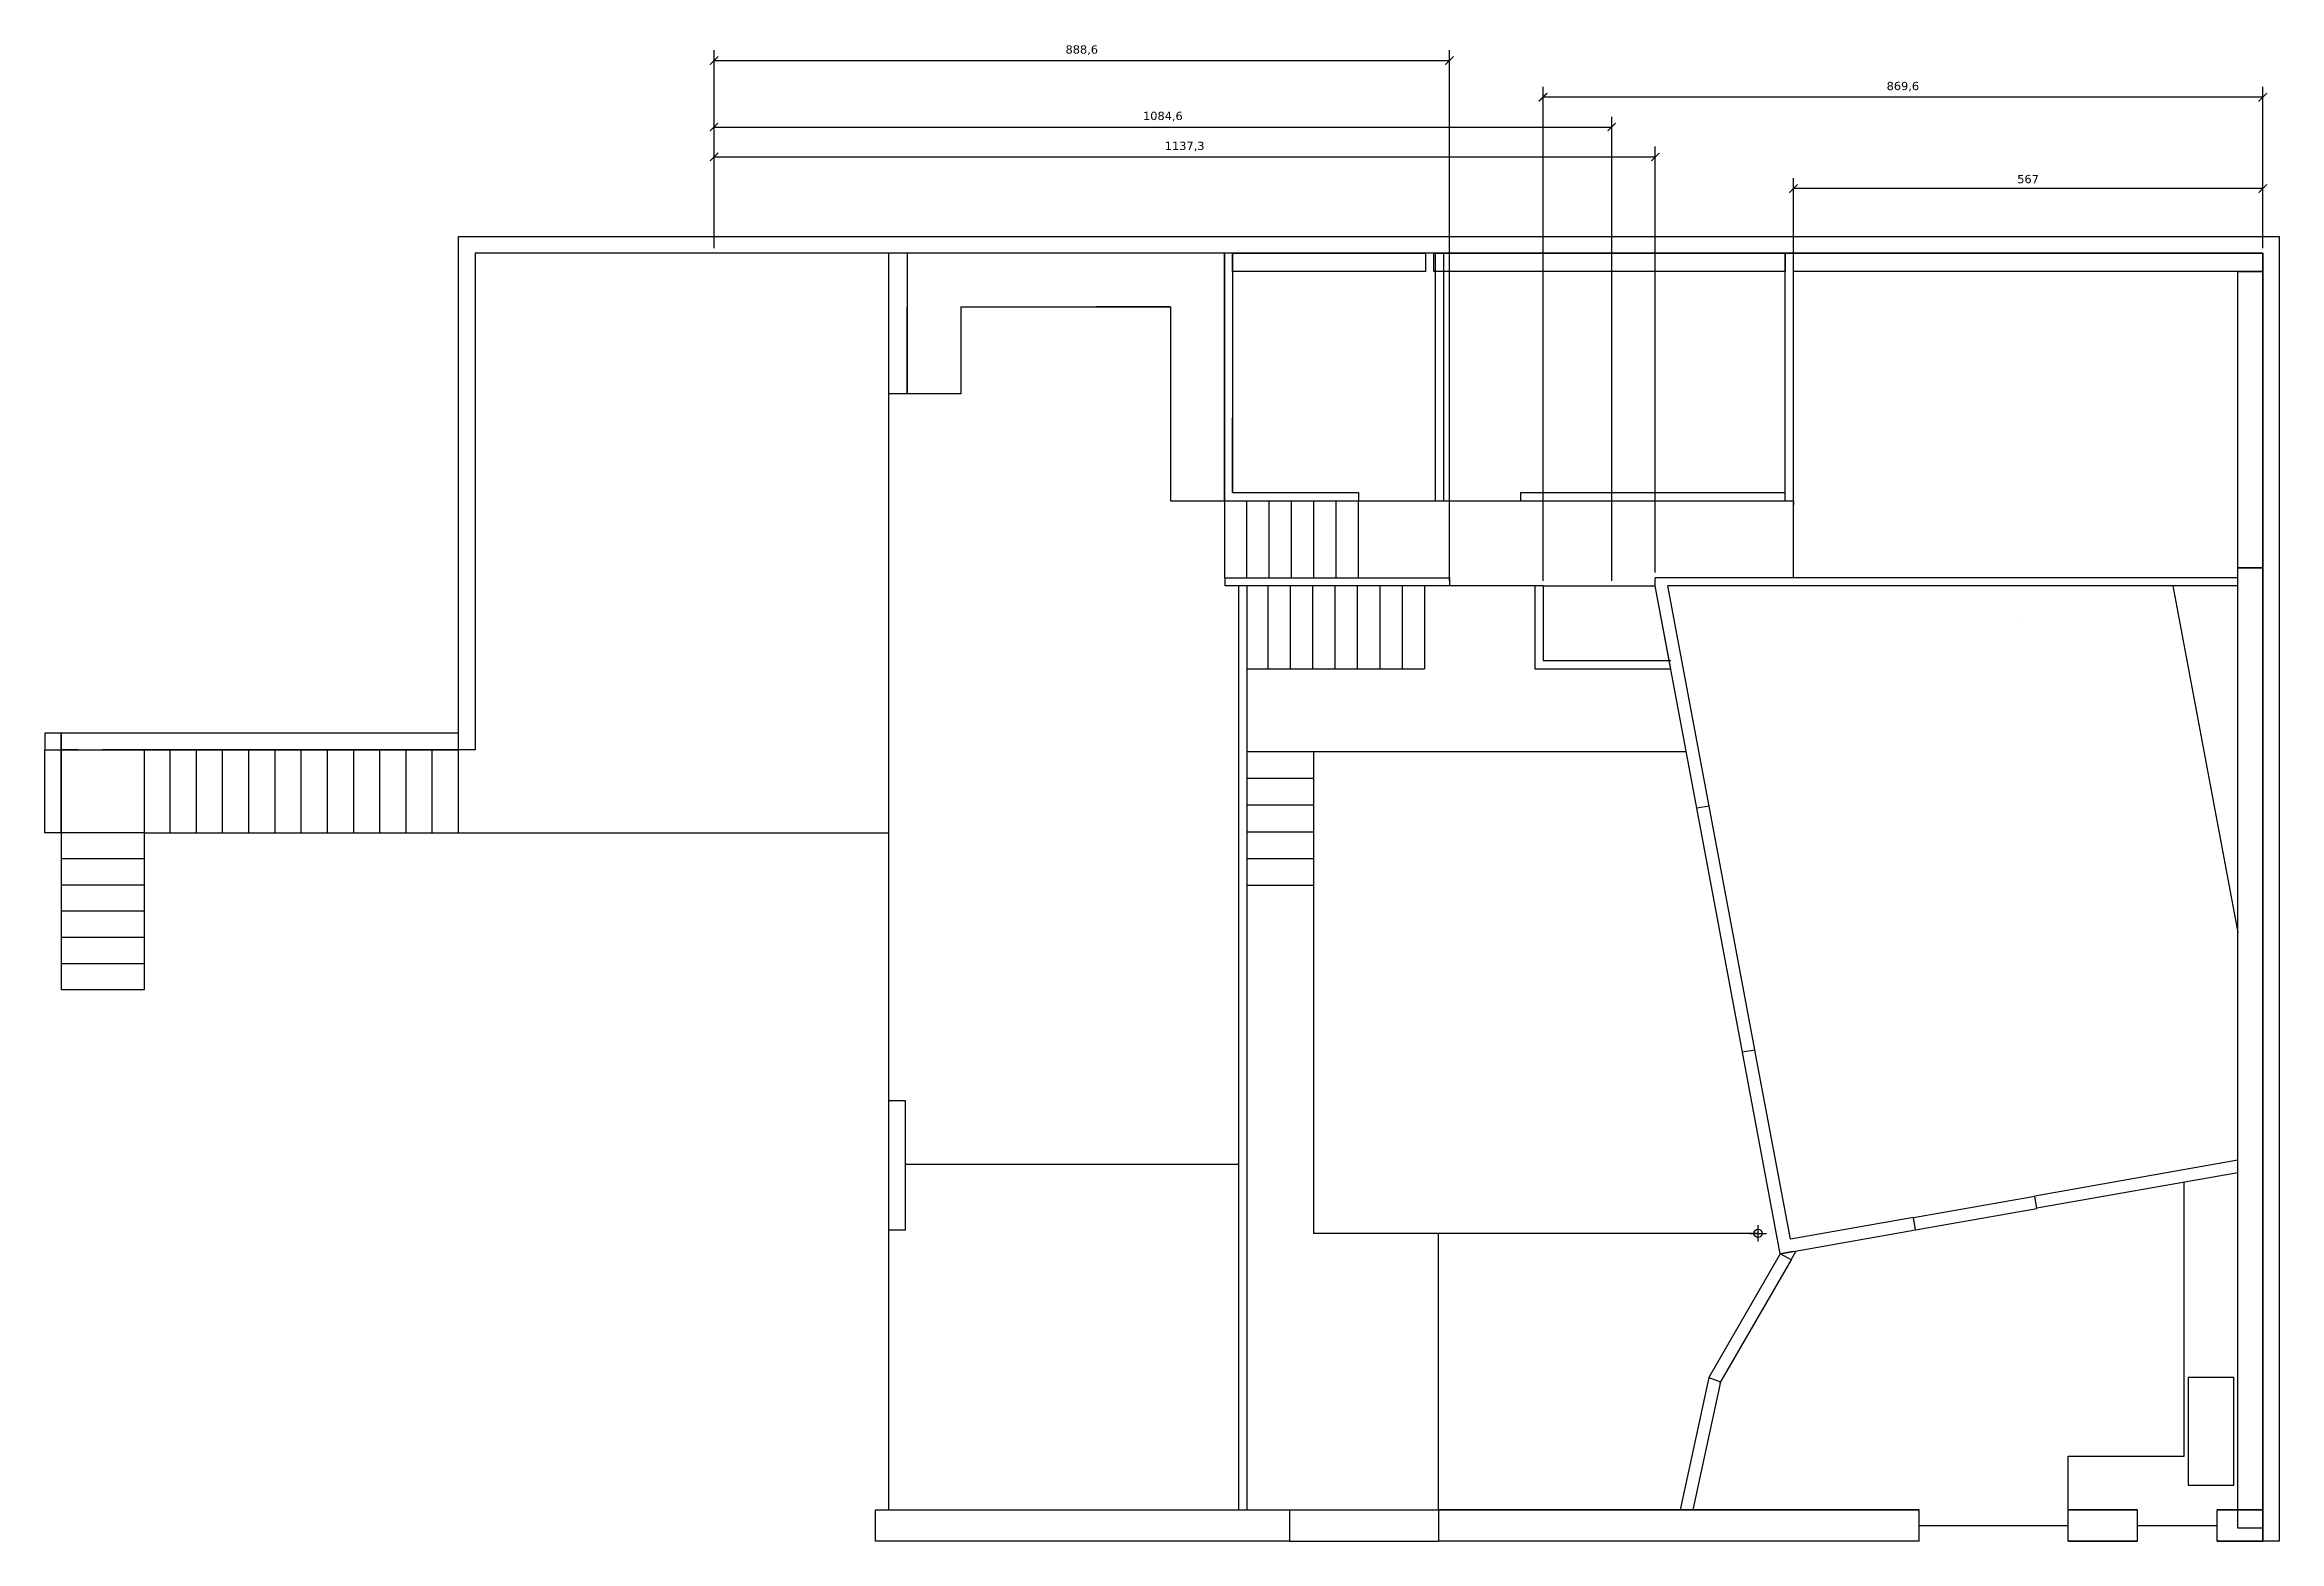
# Model space of a CAD drawing. Header units: centimetres. Extents: x -262314 to 1497847, y -126598 to 219599.
# Drawn here: x 615101 to 642101, y 83821 to 101900 of the extents above; entities that cross this region are included whole.
import ezdxf

# ---------------------------------------------------------------- set-up
doc = ezdxf.new("R2010")
doc.units = ezdxf.units.CM
doc.header["$PDMODE"] = 34
doc.header["$PDSIZE"] = 100
for name, color, linetype in [('A-terrasse-exterieur', 36, 'Continuous'), ('A-Wall', 30, 'Continuous'), ('AC-Calcul ratios', 4, 'Continuous'), ('Dimensions', 6, 'Continuous'), ('I-Cloison', 11, 'Continuous'), ('I-STAIRS', 44, 'Continuous'), ('IS-Ouate', 253, 'Continuous'), ('Isolant pourtour radier', 36, 'Continuous'), ('Meubles', 3, 'Continuous'), ('Mobilier PMR', 201, 'Continuous'), ('Mur de soutenement', 1, 'Continuous'), ('Portes', 3, 'Continuous')]:
    doc.layers.add(name, color=color, linetype=linetype)
doc.styles.add('Seb', font='Verdana.ttf')
doc.dimstyles.new('d', dxfattribs={"dimtxt": 1, "dimasz": 1, "dimexe": 1.25, "dimexo": 0.625, "dimtad": 1, "dimdec": 1, "dimlfac": 0.1, "dimtxsty": 'Seb', "dimblk": 'ARCHTICK', "dimblk1": 'ARCHTICK', "dimblk2": 'ARCHTICK', "dimcen": 2.5, "dimclrd": 256, "dimclre": 256, "dimadec": 0, "dimazin": 0, "dimtfac": 1, "dimtdec": 1, "dimtmove": 0, "dimatfit": 3, "dimldrblk": 'ARCHTICK', "dimfxl": 1, "dimlwd": -1, "dimlwe": -1, "dimarcsym": 0})

# ---------------------------------------------------------------- blocks, each defined once
blk = doc.blocks.new('_ArchTick')
at = {"color": 0, "linetype": 'ByBlock', "const_width": 0.15}
blk.add_lwpolyline([(-0.5, -0.5), (0.5, 0.5)], dxfattribs=at)
blk = doc.blocks.new('*D2668')
at = {"layer": 'Defpoints', "color": 0, "transparency": 16777216}
for p in [(636231, 100161), (641901, 99381), (636231, 95461)]:
    blk.add_point(p, dxfattribs=at)
at = {"layer": 'Dimensions', "transparency": 16777216}
for p, q in [((636231, 95524), (636231, 100286)), ((641901, 99444), (641901, 100286)), ((641901, 100161), (636231, 100161))]:
    blk.add_line(p, q, dxfattribs=at)
at = {"layer": 'Dimensions', "transparency": 16777216, "xscale": 100, "yscale": 100, "zscale": 100, "rotation": 180}
blk.add_blockref('_ArchTick', (636231, 100161), dxfattribs=at)
at = {"layer": 'Dimensions', "transparency": 16777216, "xscale": 100, "yscale": 100, "zscale": 100}
blk.add_blockref('_ArchTick', (641901, 100161), dxfattribs=at)
at = {"layer": 'Dimensions', "color": 0, "transparency": 16777216, "insert": (639066, 100276), "char_height": 100, "attachment_point": 5, "style": 'Seb'}
blk.add_mtext('567', dxfattribs=at)
blk = doc.blocks.new('*D2669')
at = {"layer": 'Defpoints', "color": 0, "transparency": 16777216}
for p in [(634562, 100544), (623189, 99381), (634562, 95461)]:
    blk.add_point(p, dxfattribs=at)
at = {"layer": 'Dimensions', "transparency": 16777216}
for p, q in [((623189, 99444), (623189, 100669)), ((623189, 100544), (634562, 100544)), ((634562, 95524), (634562, 100669))]:
    blk.add_line(p, q, dxfattribs=at)
at = {"layer": 'Dimensions', "transparency": 16777216, "xscale": 100, "yscale": 100, "zscale": 100, "rotation": 180}
blk.add_blockref('_ArchTick', (623189, 100544), dxfattribs=at)
at = {"layer": 'Dimensions', "transparency": 16777216, "xscale": 100, "yscale": 100, "zscale": 100}
blk.add_blockref('_ArchTick', (634562, 100544), dxfattribs=at)
at = {"layer": 'Dimensions', "color": 0, "transparency": 16777216, "insert": (628875, 100670), "char_height": 100, "attachment_point": 5, "style": 'Seb'}
blk.add_mtext('1137,3', dxfattribs=at)
blk = doc.blocks.new('*D2670')
at = {"layer": 'Defpoints', "color": 0, "transparency": 16777216}
for p in [(634035, 100905), (623189, 99381), (634035, 95361)]:
    blk.add_point(p, dxfattribs=at)
at = {"layer": 'Dimensions', "transparency": 16777216}
for p, q in [((623189, 99444), (623189, 101030)), ((634035, 95424), (634035, 101030)), ((623189, 100905), (634035, 100905))]:
    blk.add_line(p, q, dxfattribs=at)
at = {"layer": 'Dimensions', "transparency": 16777216, "xscale": 100, "yscale": 100, "zscale": 100, "rotation": 180}
blk.add_blockref('_ArchTick', (623189, 100905), dxfattribs=at)
at = {"layer": 'Dimensions', "transparency": 16777216, "xscale": 100, "yscale": 100, "zscale": 100}
blk.add_blockref('_ArchTick', (634035, 100905), dxfattribs=at)
at = {"layer": 'Dimensions', "color": 0, "transparency": 16777216, "insert": (628612, 101032), "char_height": 100, "attachment_point": 5, "style": 'Seb'}
blk.add_mtext('1084,6', dxfattribs=at)
blk = doc.blocks.new('*D2671')
at = {"layer": 'Defpoints', "color": 0, "transparency": 16777216}
for p in [(633205, 101266), (641901, 99581), (633205, 95361)]:
    blk.add_point(p, dxfattribs=at)
at = {"layer": 'Dimensions', "transparency": 16777216}
for p, q in [((633205, 95424), (633205, 101391)), ((641901, 101266), (633205, 101266)), ((641901, 99644), (641901, 101391))]:
    blk.add_line(p, q, dxfattribs=at)
at = {"layer": 'Dimensions', "transparency": 16777216, "xscale": 100, "yscale": 100, "zscale": 100, "rotation": 180}
blk.add_blockref('_ArchTick', (633205, 101266), dxfattribs=at)
at = {"layer": 'Dimensions', "transparency": 16777216, "xscale": 100, "yscale": 100, "zscale": 100}
blk.add_blockref('_ArchTick', (641901, 101266), dxfattribs=at)
at = {"layer": 'Dimensions', "color": 0, "transparency": 16777216, "insert": (637553, 101393), "char_height": 100, "attachment_point": 5, "style": 'Seb'}
blk.add_mtext('869,6', dxfattribs=at)
blk = doc.blocks.new('*D2672')
at = {"layer": 'Defpoints', "color": 0, "transparency": 16777216}
for p in [(632075, 101708), (623189, 99381), (632075, 95361)]:
    blk.add_point(p, dxfattribs=at)
at = {"layer": 'Dimensions', "transparency": 16777216}
for p, q in [((623189, 99444), (623189, 101833)), ((632075, 95424), (632075, 101833)), ((623189, 101708), (632075, 101708))]:
    blk.add_line(p, q, dxfattribs=at)
at = {"layer": 'Dimensions', "transparency": 16777216, "xscale": 100, "yscale": 100, "zscale": 100, "rotation": 180}
blk.add_blockref('_ArchTick', (623189, 101708), dxfattribs=at)
at = {"layer": 'Dimensions', "transparency": 16777216, "xscale": 100, "yscale": 100, "zscale": 100}
blk.add_blockref('_ArchTick', (632075, 101708), dxfattribs=at)
at = {"layer": 'Dimensions', "color": 0, "transparency": 16777216, "insert": (627632, 101834), "char_height": 100, "attachment_point": 5, "style": 'Seb'}
blk.add_mtext('888,6', dxfattribs=at)

msp = doc.modelspace()

# ---------------------------------------------------------------- linework, layer by layer
at = {"layer": 'A-terrasse-exterieur'}
msp.add_line((620101.4, 92381.39), (625301.4, 92381.39), dxfattribs=at)
at = {"layer": 'A-Wall'}
for p, q in [((625141.4, 83821.39), (625141.4, 84201.39)), ((625141.4, 84201.39), (630141.4, 84201.39)), ((630141.4, 84201.39), (630141.4, 83821.39)), ((631941.4, 84201.39), (637751.4, 84201.39)), ((631941.4, 84201.39), (631941.4, 83821.39)), ((637751.4, 83821.39), (637751.4, 84201.39)), ((639551.4, 84201.39), (640386.4, 84201.39)), ((639551.4, 83821.39), (639551.4, 84201.39)), ((640386.4, 83821.39), (640386.4, 84201.39)), ((641351.4, 84201.39), (641901.4, 84201.39)), ((641351.4, 83821.39), (641351.4, 84201.39)), ((641901.4, 84201.39), (641901.4, 83821.39)), ((630141.4, 83821.39), (625141.4, 83821.39)), ((637751.4, 83821.39), (631941.4, 83821.39)), ((640386.4, 83821.39), (639551.4, 83821.39)), ((641901.4, 83821.39), (641351.4, 83821.39))]:
    msp.add_line(p, q, dxfattribs=at)
for points in [[(625521.4, 99381.39), (625521.4, 97681.39), (625301.4, 97681.39), (625301.4, 99381.39)], [(637751.4, 84201.39), (631941.4, 84201.39)], [(640386.4, 84201.39), (639551.4, 84201.39)], [(641351.4, 83821.39), (641901.4, 83821.39), (641901.4, 84201.39), (641351.4, 84201.39)], [(639551.4, 83821.39), (640386.4, 83821.39)]]:
    msp.add_lwpolyline(points, dxfattribs=at)
at = {"layer": 'AC-Calcul ratios'}
for p, q in [((635064.51, 92675.93), (634561.63, 95361.39)), ((635210.87, 92701.73), (634711.27, 95361.39)), ((635210.87, 92701.73), (635064.51, 92675.93)), ((635764.24, 89755.74), (635616.23, 89729.64)), ((636071.99, 87295.82), (635616.23, 89729.64)), ((636193.37, 87471.2), (635764.24, 89755.74)), ((641601.4, 88424.78), (639146.95, 87992)), ((641601.4, 88272.47), (639173.13, 87843.57)), ((639173.29, 87842.66), (639146.95, 87992)), ((636071.99, 87295.82), (637706.77, 87584.08)), ((637680.44, 87733.41), (636193.37, 87471.2)), ((637706.77, 87584.08), (637680.44, 87733.41)), ((636229.55, 87323.65), (636071.99, 87295.82)), ((636201.9, 87220.82), (636071.99, 87295.82)), ((636201.9, 87220.82), (636264.83, 87329.82)), ((635209.17, 85801.37), (634862.13, 84201.39)), ((635350.79, 85746.67), (635015.61, 84201.39)), ((635209.17, 85801.37), (635350.79, 85746.67)), ((634862.13, 84201.39), (635015.61, 84201.39))]:
    msp.add_line(p, q, dxfattribs=at)
msp.add_lwpolyline([(640815.89, 95361.39), (641601.4, 91174.66)], dxfattribs=at)
at = {"layer": 'I-Cloison'}
for p, q in [((629355.19, 99381.39), (629355.19, 96391.39)), ((629455.19, 99381.39), (629355.19, 99381.39)), ((629455.19, 99381.39), (629455.19, 96491.39)), ((631801.4, 99381.39), (631701.4, 99381.39)), ((631905.19, 96391.39), (631905.19, 99381.39)), ((632005.19, 96391.39), (632005.19, 99381.39)), ((635911, 99381.39), (636131, 99381.39)), ((636131, 96391.39), (636131, 99381.39)), ((636231, 99381.39), (636131, 99381.39)), ((636231, 96391.39), (636231, 99381.39)), ((629455.19, 99161.39), (629455.19, 98161.39)), ((629455.19, 96491.39), (629455.19, 97391.39)), ((629355.19, 96391.39), (630975.19, 96391.39)), ((629455.19, 96491.39), (630975.19, 96491.39)), ((630975.19, 96491.39), (630975.19, 96391.39)), ((631905.19, 96391.39), (632005.19, 96391.39)), ((632935.19, 96491.39), (636131, 96491.39)), ((632935.19, 96391.39), (632935.19, 96491.39)), ((632935.19, 96391.39), (636231, 96391.39)), ((636231, 96391.39), (636231, 96341.39)), ((629364.06, 95361.39), (629364.06, 95461.39)), ((632801.4, 95361.39), (629364.06, 95361.39)), ((629531.4, 84201.39), (629531.4, 95361.39)), ((629631.4, 84201.39), (629631.4, 95361.39)), ((632075.18, 95461.39), (632075.18, 95361.39)), ((633105.18, 95361.39), (633105.18, 94361.39)), ((633205.18, 95361.39), (633105.18, 95361.39)), ((633205.18, 95361.39), (633205.18, 94461.39)), ((634035.18, 95361.39), (634561.63, 95361.39)), ((641601.4, 95461.39), (634561.63, 95461.39)), ((634561.63, 95361.39), (634561.63, 95461.39)), ((634748.89, 94361.39), (634561.63, 95361.39)), ((641601.4, 95361.39), (634711.27, 95361.39)), ((639001.4, 94946.44), (639001.4, 94946.44)), ((633105.19, 94361.39), (634748.89, 94361.39)), ((633205.18, 94461.39), (634748.89, 94461.39)), ((625301.4, 92521.39), (625301.4, 94081.39)), ((625301.4, 87581.39), (625301.4, 89141.39)), ((625501.4, 89141.39), (625301.4, 89141.39)), ((625501.4, 87581.39), (625501.4, 89141.39)), ((629531.4, 88371.39), (625501.4, 88371.39)), ((629531.4, 84201.39), (629531.4, 88371.39)), ((625501.4, 87581.39), (625301.4, 87581.39))]:
    msp.add_line(p, q, dxfattribs=at)
msp.add_lwpolyline([(629355.19, 95461.39), (632075.18, 95461.39)], dxfattribs=at)
at = {"layer": 'I-STAIRS'}
for p, q in [((629625.19, 95461.39), (629625.19, 96391.39)), ((629895.19, 95461.39), (629895.19, 96391.39)), ((630165.19, 95461.39), (630165.19, 96391.39)), ((630435.19, 95461.39), (630435.19, 96391.39)), ((630705.19, 95461.39), (630705.19, 96391.39)), ((630975.19, 95461.39), (630975.19, 96391.39)), ((629881.4, 95361.39), (629611.4, 95361.39)), ((630151.4, 95361.39), (629881.4, 95361.39)), ((629881.4, 95361.39), (629881.4, 94361.39)), ((630421.4, 95361.39), (630151.4, 95361.39)), ((630151.4, 95361.39), (630151.4, 94361.39)), ((630691.4, 95361.39), (630421.4, 95361.39)), ((630421.4, 95361.39), (630421.4, 94361.39)), ((630961.4, 95361.39), (630691.4, 95361.39)), ((630691.4, 95361.39), (630691.4, 94361.39)), ((631231.4, 95361.39), (630961.4, 95361.39)), ((630961.4, 95361.39), (630961.4, 94361.39)), ((631501.4, 95361.39), (631231.4, 95361.39)), ((631231.4, 95361.39), (631231.4, 94361.39)), ((631771.4, 95361.39), (631501.4, 95361.39)), ((631771.4, 95361.39), (631501.4, 95361.39)), ((631501.4, 95361.39), (631501.4, 94361.39)), ((631771.4, 95361.39), (631771.4, 94361.39)), ((636271, 95361.39), (636271, 95361.39)), ((636841, 95361.39), (636841, 95361.39)), ((629631.4, 94361.39), (631771.4, 94361.39)), ((630725.19, 94361.39), (630725.19, 94361.39)), ((633105.19, 94361.39), (633105.19, 94361.39)), ((620101.4, 93381.39), (615801.4, 93381.39)), ((616618.07, 92381.39), (616618.07, 93381.39)), ((616934.73, 92381.39), (616934.73, 93381.39)), ((617251.4, 92381.39), (617251.4, 93381.39)), ((617568.07, 92381.39), (617568.07, 93381.39)), ((617884.73, 92381.39), (617884.73, 93381.39)), ((618201.4, 92381.39), (618201.4, 93381.39)), ((618518.07, 92381.39), (618518.07, 93381.39)), ((618834.73, 92381.39), (618834.73, 93381.39)), ((619151.4, 92381.39), (619151.4, 93381.39)), ((619468.07, 92381.39), (619468.07, 93381.39)), ((619784.73, 92381.39), (619784.73, 93381.39)), ((620101.4, 92381.39), (620101.4, 93381.39)), ((629631.4, 93361.39), (634936.15, 93361.39)), ((630431.4, 93361.39), (630431.4, 87541.39)), ((630431.4, 93361.39), (630431.4, 91741.39)), ((631801.41, 93361.39), (631801.41, 93361.39)), ((630431.4, 93037.39), (629631.4, 93037.39)), ((630431.4, 92713.39), (629631.4, 92713.39)), ((615301.4, 92381.39), (615301.4, 90481.39)), ((616301.4, 92381.39), (620101.4, 92381.39)), ((616301.4, 92381.39), (616301.4, 90481.39)), ((630431.4, 92389.39), (629631.4, 92389.39)), ((616301.4, 92064.72), (615301.4, 92064.72)), ((630431.4, 92065.39), (629631.4, 92065.39)), ((616301.4, 91748.05), (615301.4, 91748.05)), ((630431.4, 91741.39), (629631.4, 91741.39)), ((616301.4, 91431.39), (615301.4, 91431.39)), ((616301.4, 91114.72), (615301.4, 91114.72)), ((616301.4, 90798.05), (615301.4, 90798.05)), ((616301.4, 90481.39), (615301.4, 90481.39)), ((635803.4, 87541.39), (630431.4, 87541.39)), ((631941.4, 84201.39), (631941.4, 87541.39))]:
    msp.add_line(p, q, dxfattribs=at)
msp.add_lwpolyline([(615301.4, 93381.39), (616301.4, 93381.39), (616301.4, 92381.39), (615301.4, 92381.39)], close=True, dxfattribs=at)
at = {"layer": 'IS-Ouate'}
for points in [[(629455.19, 99381.39), (631785.19, 99381.39), (631785.19, 99161.39), (629455.19, 99161.39), (629455.19, 99381.39)], [(631885.19, 99381.39), (636131, 99381.39), (636131, 99161.39), (631885.19, 99161.39), (631885.19, 99381.39)], [(636231, 99381.39), (641901.4, 99381.39), (641901.4, 99161.39), (636231, 99161.39), (636231, 99381.39)], [(641901.4, 95581.39), (641601.4, 95581.39), (641601.4, 99161.39), (641901.4, 99161.39), (641901.4, 95581.39)]]:
    msp.add_lwpolyline(points, dxfattribs=at)
at = {"layer": 'Isolant pourtour radier'}
msp.add_lwpolyline([(641901.4, 83981.39), (641601.4, 83981.39), (641601.4, 95581.39), (641901.4, 95581.39)], close=True, dxfattribs=at)
at = {"layer": 'Meubles'}
for p, q in [((626171.4, 98731.39), (627071.4, 98731.39)), ((628705.19, 98731.39), (627805.19, 98731.39))]:
    msp.add_line(p, q, dxfattribs=at)
for points in [[(625521.4, 99381.39), (625521.4, 98731.39)], [(626171.4, 98731.39), (628705.19, 98731.39), (628705.19, 98731.39), (628705.19, 96391.39), (629355.19, 96391.39), (629355.19, 99381.39), (625521.4, 99381.39)], [(626171.4, 98731.39), (626171.4, 97681.39), (625521.4, 97681.39), (625521.4, 98731.39)]]:
    msp.add_lwpolyline(points, dxfattribs=at)
at = {"layer": 'Mobilier PMR'}
for p, q in [((640951.4, 84851.39), (640951.4, 88157.66)), ((639551.4, 84201.39), (639551.4, 84851.39)), ((639551.4, 84851.39), (640951.4, 84851.39))]:
    msp.add_line(p, q, dxfattribs=at)
at = {"layer": 'Mur de soutenement'}
for p, q in [((620101.4, 93581.39), (615301.4, 93581.39)), ((615301.4, 93581.39), (615301.4, 93381.39)), ((615301.4, 93381.39), (620101.4, 93381.39)), ((615501.4, 93381.39), (615301.4, 93381.39))]:
    msp.add_line(p, q, dxfattribs=at)
for points in [[(620101.4, 99381.39), (620101.4, 99581.39), (642101.4, 99581.39), (642101.4, 99381.39)], [(620301.4, 99381.39), (620301.4, 93381.39), (620101.4, 93381.39), (620101.4, 99581.39), (620301.4, 99581.39)], [(641901.4, 99381.39), (620301.4, 99381.39)], [(635341, 99381.39), (637641, 99381.39)], [(641901.4, 99581.39), (642101.4, 99581.39), (642101.4, 83821.39), (641901.4, 83821.39), (641901.4, 99381.39)]]:
    msp.add_lwpolyline(points, dxfattribs=at)
for points in [[(615101.4, 93381.39), (615301.4, 93381.39), (615301.4, 93581.39), (615101.4, 93581.39)], [(615101.4, 93381.39), (615301.4, 93381.39), (615301.4, 92381.39), (615101.4, 92381.39)]]:
    msp.add_lwpolyline(points, close=True, dxfattribs=at)
at = {"layer": 'Portes'}
for p, q in [((625301.4, 94081.39), (625301.4, 99381.39)), ((629905.19, 99581.39), (631255.19, 99581.39)), ((633431.4, 99581.39), (634331.4, 99581.39)), ((637231, 99581.39), (638131, 99581.39)), ((629355.19, 96391.39), (629355.19, 95461.39)), ((630975.19, 96391.39), (631905.19, 96391.39)), ((632005.19, 96391.39), (632935.19, 96391.39)), ((636231, 95461.39), (636231, 96391.39)), ((633105.18, 95361.39), (632075.18, 95361.39)), ((633205.18, 95361.39), (634035.18, 95361.39)), ((635616.23, 89729.64), (635064.51, 92675.93)), ((635763.67, 89757.25), (635211.95, 92703.54)), ((625301.4, 89141.39), (625301.4, 92521.39)), ((626351.4, 88371.39), (625521.4, 88371.39)), ((637680.73, 87731.8), (639147.24, 87990.38)), ((637706.77, 87584.08), (639173.29, 87842.66)), ((625301.4, 84201.39), (625301.4, 87581.39)), ((636071.99, 87295.82), (635209.17, 85801.37)), ((636201.9, 87220.82), (635339.07, 85726.37)), ((630141.4, 84201.39), (631941.4, 84201.39)), ((637751.4, 84011.39), (639551.4, 84011.39)), ((640386.4, 84011.39), (641351.4, 84011.39)), ((630141.4, 83821.39), (631941.4, 83821.39))]:
    msp.add_line(p, q, dxfattribs=at)
msp.add_lwpolyline([(641001.4, 84501.39), (641551.4, 84501.39), (641551.4, 85801.39), (641001.4, 85801.39)], close=True, dxfattribs=at)
msp.add_point((635803.4, 87541.39), dxfattribs=at)

# ---------------------------------------------------------------- dimensions: what is measured, and where the dimension line sits
at = {"layer": 'Dimensions'}
for base, p1, p2, picture, middle in [((632075.18, 101707.91), (623188.82, 99381.39), (632075.18, 95361.39), '*D2672', (627632, 101834.21)), ((633205.18, 101266.47), (641901.4, 99581.39), (633205.18, 95361.39), '*D2671', (637553.29, 101392.77)), ((634035.18, 100905.29), (623188.82, 99381.39), (634035.18, 95361.39), '*D2670', (628612, 101031.59)), ((634561.63, 100544.12), (623188.82, 99381.39), (634561.63, 95461.39), '*D2669', (628875.22, 100670.42)), ((636231, 100161.46), (641901.4, 99381.39), (636231, 95461.39), '*D2668', (639066.2, 100276.34))]:
    dim = msp.add_linear_dim(base=base, p1=p1, p2=p2, dimstyle='d', dxfattribs=at)
    dim.commit()
    dim.dimension.update_dxf_attribs({"geometry": picture, "text_midpoint": middle})

doc.saveas('drawing.dxf')
